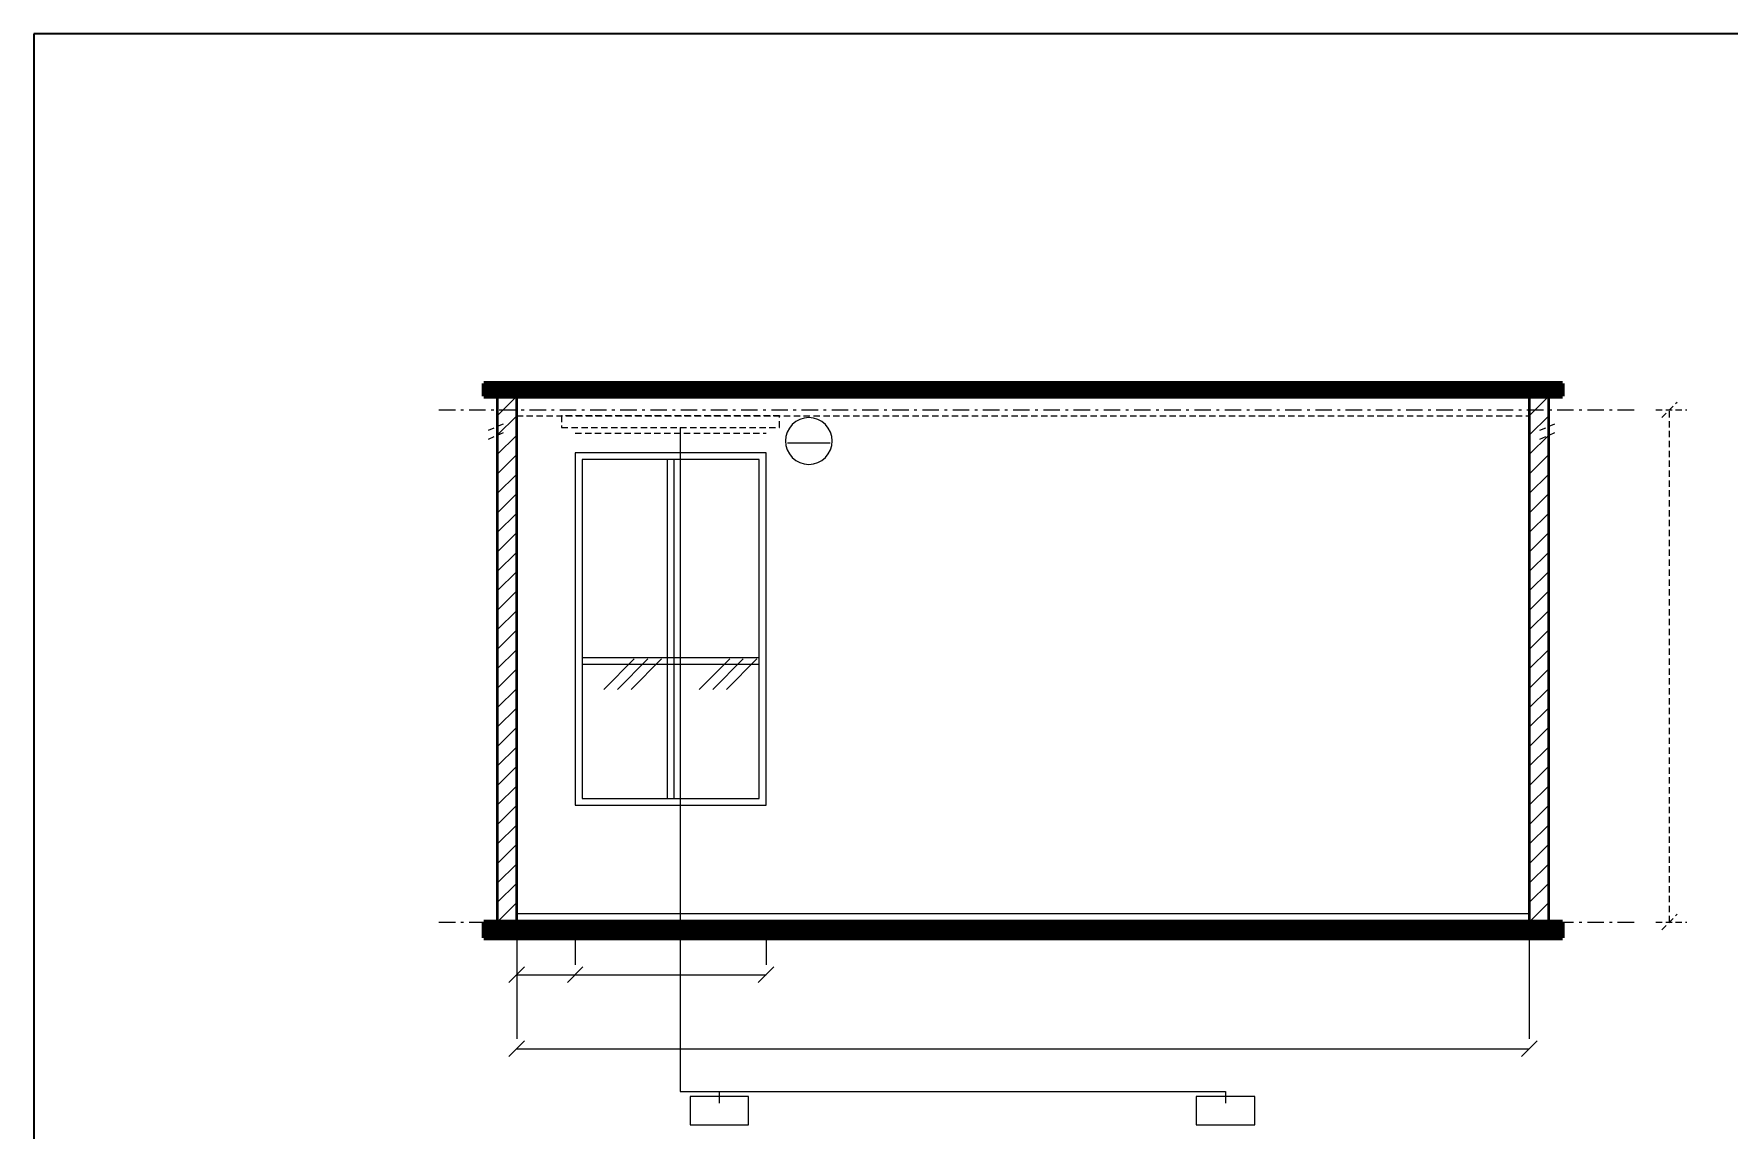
# Model space of a CAD drawing. Header units: millimetres. Extents: x -39780 to 216580, y 220 to 11660.
# Drawn here: x 20220 to 28921, y 6037 to 11660 of the extents above; entities that cross this region are included whole.
import ezdxf

# ---------------------------------------------------------------- set-up
doc = ezdxf.new("R2010")
doc.units = ezdxf.units.MM
for name, color, linetype, lineweight in [('AXIS', 8, 'CONTINUOUS', 9), ('BAND', 7, 'CONTINUOUS', 60), ('DETAIL', 7, 'CONTINUOUS', 18), ('DIM', 7, 'CONTINUOUS', 13), ('FRAME', 7, 'CONTINUOUS', 25), ('GLASS', 7, 'CONTINUOUS', 18), ('HATCH', 8, 'CONTINUOUS', 9), ('PENDING', 8, 'CONTINUOUS', 13), ('SYMBOL', 7, 'CONTINUOUS', 18), ('TAG', 7, 'CONTINUOUS', 13), ('WALL', 7, 'CONTINUOUS', 35)]:
    doc.layers.add(name, color=color, linetype=linetype, lineweight=lineweight)

msp = doc.modelspace()

# ---------------------------------------------------------------- linework, layer by layer
at = {"layer": 'AXIS'}
for p, q in [((22300, 9730), (22384.7, 9730)), ((22412.9, 9730), (22427, 9730)), ((22455.2, 9730), (22539.9, 9730)), ((22568.1, 9730), (22582.2, 9730)), ((22610.4, 9730), (22695.1, 9730)), ((22723.3, 9730), (22737.4, 9730)), ((22765.7, 9730), (22850.3, 9730)), ((22878.6, 9730), (22892.7, 9730)), ((22920.9, 9730), (23005.6, 9730)), ((23033.8, 9730), (23047.9, 9730)), ((23076.1, 9730), (23160.8, 9730)), ((23189, 9730), (23203.1, 9730)), ((23231.3, 9730), (23316, 9730)), ((23344.2, 9730), (23358.3, 9730)), ((23386.6, 9730), (23471.2, 9730)), ((23499.4, 9730), (23513.6, 9730)), ((23541.8, 9730), (23626.4, 9730)), ((23654.7, 9730), (23668.8, 9730)), ((23697, 9730), (23781.7, 9730)), ((23809.9, 9730), (23824, 9730)), ((23852.2, 9730), (23936.9, 9730)), ((23965.1, 9730), (23979.2, 9730)), ((24007.4, 9730), (24092.1, 9730)), ((24120.3, 9730), (24134.4, 9730)), ((24162.7, 9730), (24247.3, 9730)), ((24275.6, 9730), (24289.7, 9730)), ((24317.9, 9730), (24402.6, 9730)), ((24430.8, 9730), (24444.9, 9730)), ((24473.1, 9730), (24557.8, 9730)), ((24586, 9730), (24600.1, 9730)), ((24628.3, 9730), (24713, 9730)), ((24741.2, 9730), (24755.3, 9730)), ((24783.6, 9730), (24868.2, 9730)), ((24896.4, 9730), (24910.6, 9730)), ((24938.8, 9730), (25023.4, 9730)), ((25051.7, 9730), (25065.8, 9730)), ((25094, 9730), (25178.7, 9730)), ((25206.9, 9730), (25221, 9730)), ((25249.2, 9730), (25333.9, 9730)), ((25362.1, 9730), (25376.2, 9730)), ((25404.4, 9730), (25489.1, 9730)), ((25517.3, 9730), (25531.4, 9730)), ((25559.7, 9730), (25644.3, 9730)), ((25672.6, 9730), (25686.7, 9730)), ((25714.9, 9730), (25799.6, 9730)), ((25827.8, 9730), (25841.9, 9730)), ((25870.1, 9730), (25954.8, 9730)), ((25983, 9730), (25997.1, 9730)), ((26025.3, 9730), (26110, 9730)), ((26138.2, 9730), (26152.3, 9730)), ((26180.6, 9730), (26265.2, 9730)), ((26293.4, 9730), (26307.6, 9730)), ((26335.8, 9730), (26420.4, 9730)), ((26448.7, 9730), (26462.8, 9730)), ((26491, 9730), (26575.7, 9730)), ((26603.9, 9730), (26618, 9730)), ((26646.2, 9730), (26730.9, 9730)), ((26759.1, 9730), (26773.2, 9730)), ((26801.4, 9730), (26886.1, 9730)), ((26914.3, 9730), (26928.4, 9730)), ((26956.7, 9730), (27041.3, 9730)), ((27069.6, 9730), (27083.7, 9730)), ((27111.9, 9730), (27196.6, 9730)), ((27224.8, 9730), (27238.9, 9730)), ((27267.1, 9730), (27351.8, 9730)), ((27380, 9730), (27394.1, 9730)), ((27422.3, 9730), (27507, 9730)), ((27535.2, 9730), (27549.3, 9730)), ((27577.6, 9730), (27662.2, 9730)), ((27690.4, 9730), (27704.6, 9730)), ((27732.8, 9730), (27817.4, 9730)), ((27845.7, 9730), (27859.8, 9730)), ((27888, 9730), (27972.7, 9730)), ((28000.9, 9730), (28015, 9730)), ((28043.2, 9730), (28127.9, 9730)), ((28156.1, 9730), (28170.2, 9730)), ((28198.4, 9730), (28283.1, 9730)), ((28311.3, 9730), (28325.4, 9730)), ((28353.7, 9730), (28438.3, 9730)), ((22300, 7100), (22384.7, 7100)), ((22412.9, 7100), (22427, 7100)), ((22455.2, 7100), (22539.9, 7100)), ((22568.1, 7100), (22582.2, 7100)), ((22610.4, 7100), (22695.1, 7100)), ((22723.3, 7100), (22737.4, 7100)), ((22765.7, 7100), (22850.3, 7100)), ((22878.6, 7100), (22892.7, 7100)), ((22920.9, 7100), (23005.6, 7100)), ((23033.8, 7100), (23047.9, 7100)), ((23076.1, 7100), (23160.8, 7100)), ((23189, 7100), (23203.1, 7100)), ((23231.3, 7100), (23316, 7100)), ((23344.2, 7100), (23358.3, 7100)), ((23386.6, 7100), (23471.2, 7100)), ((23499.4, 7100), (23513.6, 7100)), ((23541.8, 7100), (23626.4, 7100)), ((23654.7, 7100), (23668.8, 7100)), ((23697, 7100), (23781.7, 7100)), ((23809.9, 7100), (23824, 7100)), ((23852.2, 7100), (23936.9, 7100)), ((23965.1, 7100), (23979.2, 7100)), ((24007.4, 7100), (24092.1, 7100)), ((24120.3, 7100), (24134.4, 7100)), ((24162.7, 7100), (24247.3, 7100)), ((24275.6, 7100), (24289.7, 7100)), ((24317.9, 7100), (24402.6, 7100)), ((24430.8, 7100), (24444.9, 7100)), ((24473.1, 7100), (24557.8, 7100)), ((24586, 7100), (24600.1, 7100)), ((24628.3, 7100), (24713, 7100)), ((24741.2, 7100), (24755.3, 7100)), ((24783.6, 7100), (24868.2, 7100)), ((24896.4, 7100), (24910.6, 7100)), ((24938.8, 7100), (25023.4, 7100)), ((25051.7, 7100), (25065.8, 7100)), ((25094, 7100), (25178.7, 7100)), ((25206.9, 7100), (25221, 7100)), ((25249.2, 7100), (25333.9, 7100)), ((25362.1, 7100), (25376.2, 7100)), ((25404.4, 7100), (25489.1, 7100)), ((25517.3, 7100), (25531.4, 7100)), ((25559.7, 7100), (25644.3, 7100)), ((25672.6, 7100), (25686.7, 7100)), ((25714.9, 7100), (25799.6, 7100)), ((25827.8, 7100), (25841.9, 7100)), ((25870.1, 7100), (25954.8, 7100)), ((25983, 7100), (25997.1, 7100)), ((26025.3, 7100), (26110, 7100)), ((26138.2, 7100), (26152.3, 7100)), ((26180.6, 7100), (26265.2, 7100)), ((26293.4, 7100), (26307.6, 7100)), ((26335.8, 7100), (26420.4, 7100)), ((26448.7, 7100), (26462.8, 7100)), ((26491, 7100), (26575.7, 7100)), ((26603.9, 7100), (26618, 7100)), ((26646.2, 7100), (26730.9, 7100)), ((26759.1, 7100), (26773.2, 7100)), ((26801.4, 7100), (26886.1, 7100)), ((26914.3, 7100), (26928.4, 7100)), ((26956.7, 7100), (27041.3, 7100)), ((27069.6, 7100), (27083.7, 7100)), ((27111.9, 7100), (27196.6, 7100)), ((27224.8, 7100), (27238.9, 7100)), ((27267.1, 7100), (27351.8, 7100)), ((27380, 7100), (27394.1, 7100)), ((27422.3, 7100), (27507, 7100)), ((27535.2, 7100), (27549.3, 7100)), ((27577.6, 7100), (27662.2, 7100)), ((27690.4, 7100), (27704.6, 7100)), ((27732.8, 7100), (27817.4, 7100)), ((27845.7, 7100), (27859.8, 7100)), ((27888, 7100), (27972.7, 7100)), ((28000.9, 7100), (28015, 7100)), ((28043.2, 7100), (28127.9, 7100)), ((28156.1, 7100), (28170.2, 7100)), ((28198.4, 7100), (28283.1, 7100)), ((28311.3, 7100), (28325.4, 7100)), ((28353.7, 7100), (28438.3, 7100))]:
    msp.add_line(p, q, dxfattribs=at)
at = {"layer": 'BAND'}
for p, q in [((28070, 9865), (22530, 9865)), ((22530, 9865), (22530, 9800)), ((22530, 9864), (28070, 9864)), ((22530, 9856), (28070, 9856)), ((22530, 9848), (28070, 9848)), ((22530, 9840), (28070, 9840)), ((28070, 9800), (28070, 9865)), ((22530, 9832), (28070, 9832)), ((22530, 9824), (28070, 9824)), ((22530, 9816), (28070, 9816)), ((22530, 9808), (28070, 9808)), ((22530, 9800), (28070, 9800)), ((22530, 9800), (28070, 9800)), ((22530, 7100), (28070, 7100)), ((28070, 7100), (22530, 7100)), ((22530, 7100), (22530, 7020)), ((22530, 7092), (28070, 7092)), ((22530, 7084), (28070, 7084)), ((22530, 7076), (28070, 7076)), ((22530, 7068), (28070, 7068)), ((22530, 7060), (28070, 7060)), ((22530, 7052), (28070, 7052)), ((28070, 7020), (28070, 7100)), ((22530, 7044), (28070, 7044)), ((22530, 7036), (28070, 7036)), ((22530, 7028), (28070, 7028)), ((22530, 7020), (28070, 7020)), ((22530, 7020), (28070, 7020))]:
    msp.add_line(p, q, dxfattribs=at)
at = {"layer": 'DETAIL'}
msp.add_line((22700, 7145), (27900, 7145), dxfattribs=at)
at = {"layer": 'DIM'}
for p, q in [((22700, 7100), (22700, 6500)), ((22700, 7100), (22700, 6880)), ((23000, 7100), (23000, 6880)), ((23000, 7100), (23000, 6880)), ((23980, 7100), (23980, 6880)), ((27900, 7100), (27900, 6500)), ((22660, 6790), (22740, 6870)), ((22700, 6830), (23000, 6830)), ((22960, 6790), (23040, 6870)), ((22960, 6790), (23040, 6870)), ((23000, 6830), (23980, 6830)), ((23940, 6790), (24020, 6870)), ((22660, 6410), (22740, 6490)), ((22700, 6450), (27900, 6450)), ((27860, 6410), (27940, 6490))]:
    msp.add_line(p, q, dxfattribs=at)
at = {"layer": 'FRAME'}
for p, q in [((36580, 11660), (20220, 11660)), ((20220, 11660), (20220, 220))]:
    msp.add_line(p, q, dxfattribs=at)
at = {"layer": 'GLASS'}
for p, q in [((23980, 9510), (23000, 9510)), ((23000, 9510), (23000, 7700)), ((23980, 7700), (23980, 9510)), ((23945, 9475), (23035, 9475)), ((23035, 9475), (23035, 7735)), ((23508, 9475), (23472, 9475)), ((23472, 9475), (23472, 7735)), ((23508, 7735), (23508, 9475)), ((23945, 7735), (23945, 9475)), ((23945, 8456), (23035, 8456)), ((23035, 8456), (23035, 8424)), ((23945, 8424), (23945, 8456)), ((23035, 8424), (23945, 8424)), ((23000, 7700), (23980, 7700)), ((23035, 7735), (23945, 7735)), ((23472, 7735), (23508, 7735))]:
    msp.add_line(p, q, dxfattribs=at)
at = {"layer": 'HATCH'}
for p, q in [((22600, 9700), (22700, 9800)), ((27900, 9700), (28000, 9800)), ((22600, 9600), (22700, 9700)), ((27900, 9600), (28000, 9700)), ((22600, 9500), (22700, 9600)), ((27900, 9500), (28000, 9600)), ((22600, 9400), (22700, 9500)), ((27900, 9400), (28000, 9500)), ((22600, 9300), (22700, 9400)), ((27900, 9300), (28000, 9400)), ((22600, 9200), (22700, 9300)), ((27900, 9200), (28000, 9300)), ((22600, 9100), (22700, 9200)), ((27900, 9100), (28000, 9200)), ((22600, 9000), (22700, 9100)), ((27900, 9000), (28000, 9100)), ((22600, 8900), (22700, 9000)), ((27900, 8900), (28000, 9000)), ((22600, 8800), (22700, 8900)), ((27900, 8800), (28000, 8900)), ((22600, 8700), (22700, 8800)), ((27900, 8700), (28000, 8800)), ((22600, 8600), (22700, 8700)), ((27900, 8600), (28000, 8700)), ((22600, 8500), (22700, 8600)), ((27900, 8500), (28000, 8600)), ((22600, 8400), (22700, 8500)), ((23147.5, 8295), (23303.5, 8451)), ((23217.5, 8295), (23373.5, 8451)), ((23287.5, 8295), (23443.5, 8451)), ((23637.5, 8295), (23793.5, 8451)), ((23707.5, 8295), (23863.5, 8451)), ((23777.5, 8295), (23933.5, 8451)), ((27900, 8400), (28000, 8500)), ((22600, 8300), (22700, 8400)), ((27900, 8300), (28000, 8400)), ((22600, 8200), (22700, 8300)), ((27900, 8200), (28000, 8300)), ((22600, 8100), (22700, 8200)), ((27900, 8100), (28000, 8200)), ((22600, 8000), (22700, 8100)), ((27900, 8000), (28000, 8100)), ((22600, 7900), (22700, 8000)), ((27900, 7900), (28000, 8000)), ((22600, 7800), (22700, 7900)), ((27900, 7800), (28000, 7900)), ((22600, 7700), (22700, 7800)), ((27900, 7700), (28000, 7800)), ((22600, 7600), (22700, 7700)), ((27900, 7600), (28000, 7700)), ((22600, 7500), (22700, 7600)), ((27900, 7500), (28000, 7600)), ((22600, 7400), (22700, 7500)), ((27900, 7400), (28000, 7500)), ((22600, 7300), (22700, 7400)), ((27900, 7300), (28000, 7400)), ((22600, 7200), (22700, 7300)), ((27900, 7200), (28000, 7300)), ((22600, 7100), (22700, 7200)), ((27900, 7100), (28000, 7200))]:
    msp.add_line(p, q, dxfattribs=at)
at = {"layer": 'PENDING'}
for p, q in [((28615.9, 9725.9), (28638.9, 9748.9)), ((28651.8, 9761.8), (28660, 9770)), ((22601.4, 9645.6), (22631.1, 9658.8)), ((22700, 9700), (22732.5, 9700)), ((22750.8, 9700), (22783.3, 9700)), ((22801.6, 9700), (22834.1, 9700)), ((22852.4, 9700), (22884.9, 9700)), ((22903.2, 9700), (22935.7, 9700)), ((22932.4, 9700), (22930, 9700)), ((22930, 9700), (22930, 9667.5)), ((22983.2, 9700), (22950.7, 9700)), ((22954, 9700), (22986.5, 9700)), ((23034, 9700), (23001.5, 9700)), ((23004.8, 9700), (23037.3, 9700)), ((23084.8, 9700), (23052.3, 9700)), ((23055.6, 9700), (23088.1, 9700)), ((23135.6, 9700), (23103.1, 9700)), ((23106.4, 9700), (23138.9, 9700)), ((23186.4, 9700), (23153.9, 9700)), ((23157.2, 9700), (23189.7, 9700)), ((23237.2, 9700), (23204.7, 9700)), ((23208, 9700), (23240.5, 9700)), ((23288, 9700), (23255.5, 9700)), ((23258.8, 9700), (23291.3, 9700)), ((23338.8, 9700), (23306.3, 9700)), ((23309.6, 9700), (23342.1, 9700)), ((23389.6, 9700), (23357.1, 9700)), ((23360.4, 9700), (23392.9, 9700)), ((23440.4, 9700), (23407.9, 9700)), ((23411.2, 9700), (23443.7, 9700)), ((23491.2, 9700), (23458.7, 9700)), ((23462, 9700), (23494.5, 9700)), ((23542, 9700), (23509.5, 9700)), ((23512.8, 9700), (23545.3, 9700)), ((23592.8, 9700), (23560.3, 9700)), ((23563.6, 9700), (23596.1, 9700)), ((23643.6, 9700), (23611.1, 9700)), ((23614.4, 9700), (23646.9, 9700)), ((23694.4, 9700), (23661.9, 9700)), ((23665.2, 9700), (23697.7, 9700)), ((23745.2, 9700), (23712.7, 9700)), ((23716, 9700), (23748.5, 9700)), ((23796, 9700), (23763.5, 9700)), ((23766.8, 9700), (23799.3, 9700)), ((23846.8, 9700), (23814.3, 9700)), ((23817.6, 9700), (23850.1, 9700)), ((23897.6, 9700), (23865.1, 9700)), ((23868.4, 9700), (23900.9, 9700)), ((23948.4, 9700), (23915.9, 9700)), ((23919.2, 9700), (23951.7, 9700)), ((23999.2, 9700), (23966.7, 9700)), ((23970, 9700), (24002.5, 9700)), ((24050, 9700), (24017.5, 9700)), ((24020.8, 9700), (24053.3, 9700)), ((24050, 9690.8), (24050, 9700)), ((24050, 9640), (24050, 9672.5)), ((24071.6, 9700), (24104.1, 9700)), ((24122.4, 9700), (24154.9, 9700)), ((24173.2, 9700), (24205.7, 9700)), ((24224, 9700), (24256.5, 9700)), ((24274.8, 9700), (24307.3, 9700)), ((24325.6, 9700), (24358.1, 9700)), ((24376.4, 9700), (24408.9, 9700)), ((24427.2, 9700), (24459.7, 9700)), ((24478, 9700), (24510.5, 9700)), ((24528.8, 9700), (24561.3, 9700)), ((24579.6, 9700), (24612.1, 9700)), ((24630.4, 9700), (24662.9, 9700)), ((24681.2, 9700), (24713.7, 9700)), ((24732, 9700), (24764.5, 9700)), ((24782.8, 9700), (24815.3, 9700)), ((24833.6, 9700), (24866.1, 9700)), ((24884.4, 9700), (24916.9, 9700)), ((24935.2, 9700), (24967.7, 9700)), ((24986, 9700), (25018.5, 9700)), ((25036.8, 9700), (25069.3, 9700)), ((25087.6, 9700), (25120.1, 9700)), ((25138.4, 9700), (25170.9, 9700)), ((25189.2, 9700), (25221.7, 9700)), ((25240, 9700), (25272.5, 9700)), ((25290.8, 9700), (25323.3, 9700)), ((25341.6, 9700), (25374.1, 9700)), ((25392.4, 9700), (25424.9, 9700)), ((25443.2, 9700), (25475.7, 9700)), ((25494, 9700), (25526.5, 9700)), ((25544.8, 9700), (25577.3, 9700)), ((25595.6, 9700), (25628.1, 9700)), ((25646.4, 9700), (25678.9, 9700)), ((25697.2, 9700), (25729.7, 9700)), ((25748, 9700), (25780.5, 9700)), ((25798.8, 9700), (25831.3, 9700)), ((25849.6, 9700), (25882.1, 9700)), ((25900.4, 9700), (25932.9, 9700)), ((25951.2, 9700), (25983.7, 9700)), ((26002, 9700), (26034.5, 9700)), ((26052.8, 9700), (26085.3, 9700)), ((26103.6, 9700), (26136.1, 9700)), ((26154.4, 9700), (26186.9, 9700)), ((26205.2, 9700), (26237.7, 9700)), ((26256, 9700), (26288.5, 9700)), ((26306.8, 9700), (26339.3, 9700)), ((26357.6, 9700), (26390.1, 9700)), ((26408.4, 9700), (26440.9, 9700)), ((26459.2, 9700), (26491.7, 9700)), ((26510, 9700), (26542.5, 9700)), ((26560.8, 9700), (26593.3, 9700)), ((26611.6, 9700), (26644.1, 9700)), ((26662.4, 9700), (26694.9, 9700)), ((26713.2, 9700), (26745.7, 9700)), ((26764, 9700), (26796.5, 9700)), ((26814.8, 9700), (26847.3, 9700)), ((26865.6, 9700), (26898.1, 9700)), ((26916.4, 9700), (26948.9, 9700)), ((26967.2, 9700), (26999.7, 9700)), ((27018, 9700), (27050.5, 9700)), ((27068.8, 9700), (27101.3, 9700)), ((27119.6, 9700), (27152.1, 9700)), ((27170.4, 9700), (27202.9, 9700)), ((27221.2, 9700), (27253.7, 9700)), ((27272, 9700), (27304.5, 9700)), ((27322.8, 9700), (27355.3, 9700)), ((27373.6, 9700), (27406.1, 9700)), ((27424.4, 9700), (27456.9, 9700)), ((27475.2, 9700), (27507.7, 9700)), ((27526, 9700), (27558.5, 9700)), ((27576.8, 9700), (27609.3, 9700)), ((27627.6, 9700), (27660.1, 9700)), ((27678.4, 9700), (27710.9, 9700)), ((27729.2, 9700), (27761.7, 9700)), ((27780, 9700), (27812.5, 9700)), ((27830.8, 9700), (27863.3, 9700)), ((27881.6, 9700), (27900, 9700)), ((28001.4, 9645.6), (28031.1, 9658.8)), ((28550, 9730), (28582.5, 9730)), ((28580, 9690), (28602.9, 9712.9)), ((28600.8, 9730), (28633.3, 9730)), ((28620, 9690.8), (28620, 9723.3)), ((28620, 9640), (28620, 9672.5)), ((28651.6, 9730), (28684.1, 9730)), ((28702.4, 9730), (28710, 9730)), ((22555, 9625), (22584.7, 9638.2)), ((22555, 9580), (22584.7, 9593.2)), ((22601.4, 9600.6), (22631.1, 9613.8)), ((22930, 9649.2), (22930, 9640)), ((22930, 9640), (22962.5, 9640)), ((22980.8, 9640), (23013.3, 9640)), ((23000, 9610), (23032.5, 9610)), ((23031.6, 9640), (23064.1, 9640)), ((23050.8, 9610), (23083.3, 9610)), ((23082.4, 9640), (23114.9, 9640)), ((23101.6, 9610), (23134.1, 9610)), ((23133.2, 9640), (23165.7, 9640)), ((23152.4, 9610), (23184.9, 9610)), ((23184, 9640), (23216.5, 9640)), ((23203.2, 9610), (23235.7, 9610)), ((23234.8, 9640), (23267.3, 9640)), ((23254, 9610), (23286.5, 9610)), ((23285.6, 9640), (23318.1, 9640)), ((23304.8, 9610), (23337.3, 9610)), ((23336.4, 9640), (23368.9, 9640)), ((23355.6, 9610), (23388.1, 9610)), ((23387.2, 9640), (23419.7, 9640)), ((23406.4, 9610), (23438.9, 9610)), ((23438, 9640), (23470.5, 9640)), ((23457.2, 9610), (23489.7, 9610)), ((23488.8, 9640), (23521.3, 9640)), ((23508, 9610), (23540.5, 9610)), ((23539.6, 9640), (23572.1, 9640)), ((23558.8, 9610), (23591.3, 9610)), ((23590.4, 9640), (23622.9, 9640)), ((23609.6, 9610), (23642.1, 9610)), ((23641.2, 9640), (23673.7, 9640)), ((23660.4, 9610), (23692.9, 9610)), ((23692, 9640), (23724.5, 9640)), ((23711.2, 9610), (23743.7, 9610)), ((23742.8, 9640), (23775.3, 9640)), ((23762, 9610), (23794.5, 9610)), ((23793.6, 9640), (23826.1, 9640)), ((23812.8, 9610), (23845.3, 9610)), ((23844.4, 9640), (23876.9, 9640)), ((23863.6, 9610), (23896.1, 9610)), ((23895.2, 9640), (23927.7, 9640)), ((23914.4, 9610), (23946.9, 9610)), ((23946, 9640), (23978.5, 9640)), ((23965.2, 9610), (23980, 9610)), ((23996.8, 9640), (24029.3, 9640)), ((24047.6, 9640), (24050, 9640)), ((27955, 9625), (27984.7, 9638.2)), ((27955, 9580), (27984.7, 9593.2)), ((28001.4, 9600.6), (28031.1, 9613.8)), ((28620, 9589.2), (28620, 9621.7)), ((28620, 9538.4), (28620, 9570.9)), ((28620, 9487.6), (28620, 9520.1)), ((28620, 9436.8), (28620, 9469.3)), ((28620, 9386), (28620, 9418.5)), ((28620, 9335.2), (28620, 9367.7)), ((28620, 9284.4), (28620, 9316.9)), ((28620, 9233.6), (28620, 9266.1)), ((28620, 9182.8), (28620, 9215.3)), ((28620, 9132), (28620, 9164.5)), ((28620, 9081.2), (28620, 9113.7)), ((28620, 9030.4), (28620, 9062.9)), ((28620, 8979.6), (28620, 9012.1)), ((28620, 8928.8), (28620, 8961.3)), ((28620, 8878), (28620, 8910.5)), ((28620, 8827.2), (28620, 8859.7)), ((28620, 8776.4), (28620, 8808.9)), ((28620, 8725.6), (28620, 8758.1)), ((28620, 8674.8), (28620, 8707.3)), ((28620, 8624), (28620, 8656.5)), ((28620, 8573.2), (28620, 8605.7)), ((28620, 8522.4), (28620, 8554.9)), ((28620, 8471.6), (28620, 8504.1)), ((28620, 8420.8), (28620, 8453.3)), ((28620, 8370), (28620, 8402.5)), ((28620, 8319.2), (28620, 8351.7)), ((28620, 8268.4), (28620, 8300.9)), ((28620, 8217.6), (28620, 8250.1)), ((28620, 8166.8), (28620, 8199.3)), ((28620, 8116), (28620, 8148.5)), ((28620, 8065.2), (28620, 8097.7)), ((28620, 8014.4), (28620, 8046.9)), ((28620, 7963.6), (28620, 7996.1)), ((28620, 7912.8), (28620, 7945.3)), ((28620, 7862), (28620, 7894.5)), ((28620, 7811.2), (28620, 7843.7)), ((28620, 7760.4), (28620, 7792.9)), ((28620, 7709.6), (28620, 7742.1)), ((28620, 7658.8), (28620, 7691.3)), ((28620, 7608), (28620, 7640.5)), ((28620, 7557.2), (28620, 7589.7)), ((28620, 7506.4), (28620, 7538.9)), ((28620, 7455.6), (28620, 7488.1)), ((28620, 7404.8), (28620, 7437.3)), ((28620, 7354), (28620, 7386.5)), ((28620, 7303.2), (28620, 7335.7)), ((28620, 7252.4), (28620, 7284.9)), ((28620, 7201.6), (28620, 7234.1)), ((28620, 7150.8), (28620, 7183.3)), ((28651.8, 7131.8), (28660, 7140)), ((28550, 7100), (28582.5, 7100)), ((28580, 7060), (28602.9, 7082.9)), ((28600.8, 7100), (28633.3, 7100)), ((28615.9, 7095.9), (28638.9, 7118.9)), ((28620, 7100), (28620, 7132.5)), ((28651.6, 7100), (28684.1, 7100)), ((28702.4, 7100), (28710, 7100))]:
    msp.add_line(p, q, dxfattribs=at)
at = {"layer": 'SYMBOL'}
for p, q in [((24133.3, 9669.8), (24115.1, 9654.9)), ((24154.1, 9680.9), (24133.3, 9669.8)), ((24176.6, 9687.7), (24154.1, 9680.9)), ((24200, 9690), (24176.6, 9687.7)), ((24223.4, 9687.7), (24200, 9690)), ((24245.9, 9680.9), (24223.4, 9687.7)), ((24266.7, 9669.8), (24245.9, 9680.9)), ((24284.9, 9654.9), (24266.7, 9669.8)), ((24082.3, 9593.4), (24080, 9570)), ((24089.1, 9615.9), (24082.3, 9593.4)), ((24100.2, 9636.7), (24089.1, 9615.9)), ((24115.1, 9654.9), (24100.2, 9636.7)), ((24299.8, 9636.7), (24284.9, 9654.9)), ((24310.9, 9615.9), (24299.8, 9636.7)), ((24317.7, 9593.4), (24310.9, 9615.9)), ((24320, 9570), (24317.7, 9593.4)), ((24080, 9570), (24082.3, 9546.6)), ((24082.3, 9546.6), (24089.1, 9524.1)), ((24089.1, 9524.1), (24100.2, 9503.3)), ((24090, 9560), (24310, 9560)), ((24100.2, 9503.3), (24115.1, 9485.1)), ((24115.1, 9485.1), (24133.3, 9470.2)), ((24266.7, 9470.2), (24284.9, 9485.1)), ((24284.9, 9485.1), (24299.8, 9503.3)), ((24299.8, 9503.3), (24310.9, 9524.1)), ((24310.9, 9524.1), (24317.7, 9546.6)), ((24317.7, 9546.6), (24320, 9570)), ((24133.3, 9470.2), (24154.1, 9459.1)), ((24154.1, 9459.1), (24176.6, 9452.3)), ((24176.6, 9452.3), (24200, 9450)), ((24200, 9450), (24223.4, 9452.3)), ((24223.4, 9452.3), (24245.9, 9459.1)), ((24245.9, 9459.1), (24266.7, 9470.2))]:
    msp.add_line(p, q, dxfattribs=at)
at = {"layer": 'TAG'}
for p, q in [((23539, 9640), (23539, 6230)), ((23539, 8786), (23539, 6230)), ((23539, 6230), (23740, 6230)), ((23539, 6230), (26340, 6230)), ((23890, 6205), (23590, 6205)), ((23590, 6205), (23590, 6060)), ((23740, 6230), (23740, 6170)), ((23890, 6060), (23890, 6205)), ((26490, 6205), (26190, 6205)), ((26190, 6205), (26190, 6060)), ((26340, 6230), (26340, 6170)), ((26490, 6060), (26490, 6205)), ((23590, 6060), (23890, 6060)), ((26190, 6060), (26490, 6060))]:
    msp.add_line(p, q, dxfattribs=at)
at = {"layer": 'WALL'}
for p, q in [((22700, 9800), (22600, 9800)), ((22600, 9800), (22600, 7100)), ((22700, 7100), (22700, 9800)), ((28000, 9800), (27900, 9800)), ((27900, 9800), (27900, 7100)), ((28000, 7100), (28000, 9800)), ((22600, 7100), (22700, 7100)), ((27900, 7100), (28000, 7100))]:
    msp.add_line(p, q, dxfattribs=at)

doc.saveas('drawing.dxf')
